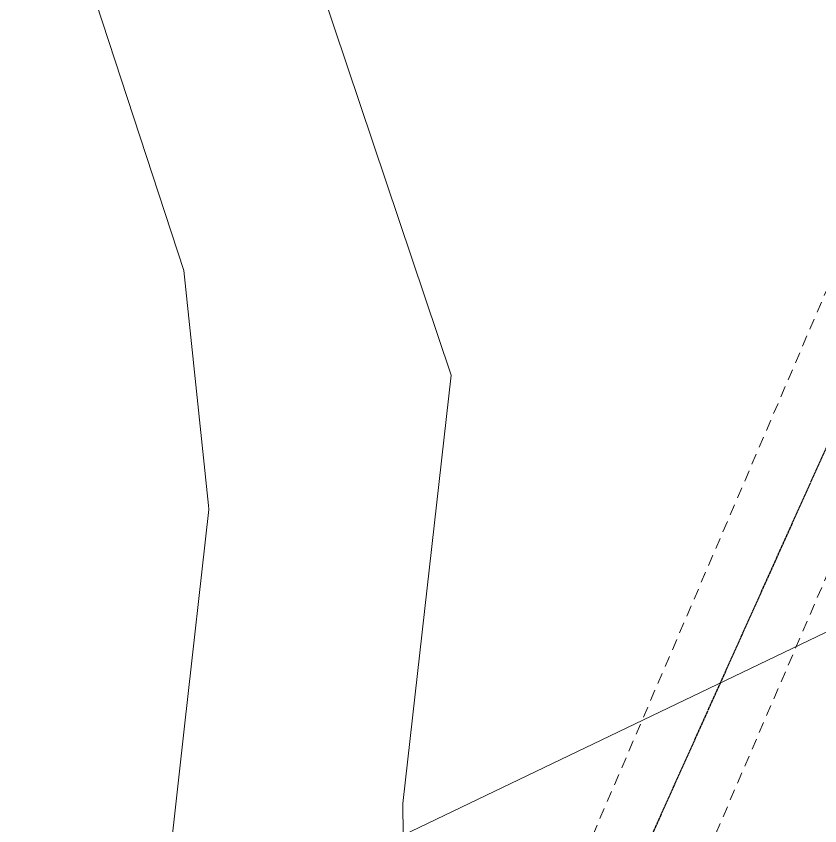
# Model space of a CAD drawing. Header units: metres. Extents: x 294745 to 296284, y 6233060 to 6235519.
# Drawn here: x 294917.2 to 295136.1, y 6233635.5 to 6233855.9 of the extents above; entities that cross this region are included whole.
import ezdxf

# ---------------------------------------------------------------- set-up
doc = ezdxf.new("R2010")
doc.units = ezdxf.units.M
for name, pattern in [('Cable Exist OH', [1, 1, 0]), ('Dash', [5, 3, -2]), ('DASHED', [19.05, 12.7, -6.35])]:
    doc.linetypes.add(name, pattern=pattern)
for name, color, linetype, lineweight in [('Cadastre Easements_SP_EXT', 66, 'DASHED', 15), ('Cadastre Land Parcels_SP_EXT', 118, 'Continuous', 15), ('Mains_TR_EXT', 211, 'Continuous', 25)]:
    doc.layers.add(name, color=color, linetype=linetype, lineweight=lineweight)

msp = doc.modelspace()

# ---------------------------------------------------------------- linework, layer by layer
at = {"layer": 'Cadastre Easements_SP_EXT', "linetype": 'Dash'}
msp.add_lwpolyline([(295260.3174, 6233987.8473), (295260.3204, 6233987.8562), (295388.9272, 6234276.4674), (295518.0345, 6234444.0561), (295497.5694, 6234449.8291), (295486.6826, 6234452.901), (295355.1317, 6234275.8483), (295229.2309, 6233994.0083), (295229.227, 6233993.9992), (295038.3437, 6233549.2052), (295053.5562, 6233510.0481), (295054.4071, 6233509.3087), (295260.3174, 6233987.8473)], close=True, dxfattribs=at)
at = {"layer": 'Cadastre Land Parcels_SP_EXT', "linetype": 'Continuous'}
for points in [[(295022.5777, 6233632.936), (295022.506, 6233641.5084), (295035.7011, 6233758.1508), (294993.1249, 6233884.8692), (294992.0773, 6233889.597), (294985.0853, 6233921.163), (294984.4922, 6233925.5595), (294975.8814, 6233989.3742), (294966.7468, 6233988.1237), (294955.0487, 6234086.876), (294955.0487, 6234086.876), (294935.451, 6234087.9143), (294938.2317, 6234063.0695), (294946.9391, 6233987.0963), (294917.1665, 6233983.7718), (294927.2204, 6233895.6064), (294937.2361, 6233864.9434), (294962.8085, 6233786.6505), (294969.5824, 6233722.6756), (294969.6941, 6233721.6147), (294963.0422, 6233662.5895), (294958.6429, 6233623.3572)], [(295672.0612, 6233723.9431), (295332.4911, 6233631.1186), (295275.0265, 6233754.0423), (295275.0265, 6233754.0423), (295022.5777, 6233632.936)]]:
    msp.add_lwpolyline(points, dxfattribs=at)
at = {"layer": 'Mains_TR_EXT', "linetype": 'Cable Exist OH'}
msp.add_lwpolyline([(295151.755, 6233757.22), (295147.105, 6233758.989), (295082.4789, 6233615.5243), (295027.5446, 6233488.7565), (294986.2635, 6233393.8281)], dxfattribs=at)

doc.saveas('drawing.dxf')
